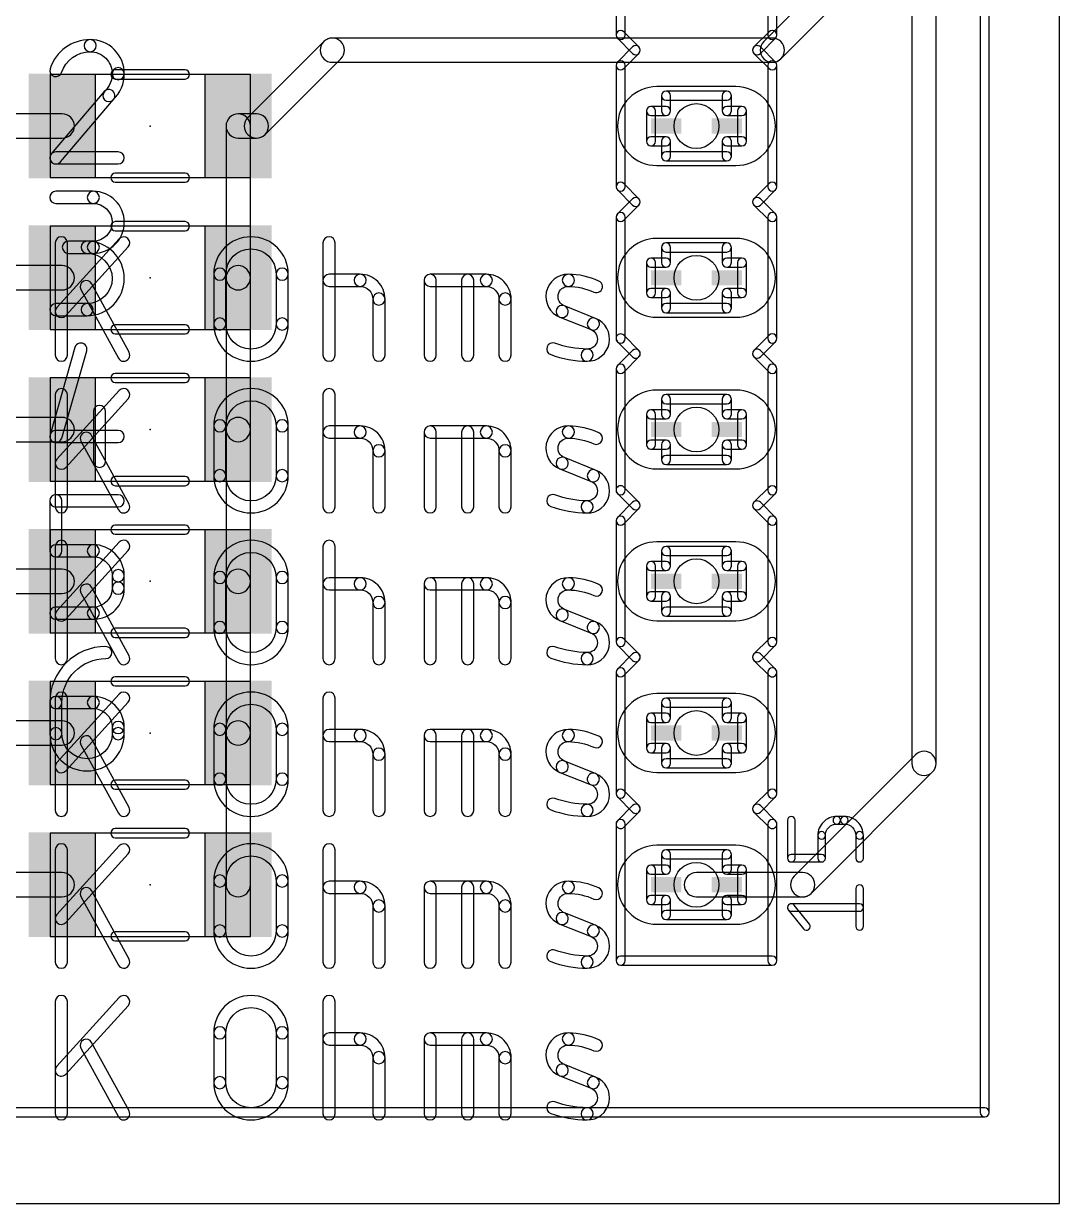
# Model space of a CAD drawing. Extents: x 0.21 to 1.9, y 0.09 to 2.16.
# Drawn here: x 1.177 to 1.859, y 0.09 to 0.868 of the extents above; entities that cross this region are included whole.
import ezdxf

# ---------------------------------------------------------------- set-up
doc = ezdxf.new("R2010")
doc.units = 0
for name, color, linetype in [('1', 22, 'CONTINUOUS'), ('17', 82, 'CONTINUOUS'), ('20', 30, 'CONTINUOUS'), ('21', 220, 'CONTINUOUS'), ('23', 7, 'CONTINUOUS'), ('25', 220, 'CONTINUOUS'), ('27', 220, 'CONTINUOUS'), ('51', 220, 'CONTINUOUS')]:
    doc.layers.add(name, color=color, linetype=linetype)

# ---------------------------------------------------------------- blocks, each defined once
blk = doc.blocks.new('RECT')
blk.add_solid([(-0.5, -0.5), (0.5, -0.5), (-0.5, 0.5), (0.5, 0.5)])
blk = doc.blocks.new('LONGP100')
blk.add_lwpolyline([(-0.5, -0.5), (0.5, -0.5, 1), (0.5, 0.5), (-0.5, 0.5, 1)], format="xyb", close=True)

msp = doc.modelspace()

# ---------------------------------------------------------------- linework, layer by layer
at = {"layer": '1'}
for points in [[(1.807, 2.04), (1.807, 0.15, 1), (1.813, 0.15), (1.813, 2.04, 1)], [(1.762, 1.81), (1.762, 0.38, 1), (1.778, 0.38), (1.778, 1.81, 1)], [(1.724343, 0.915657), (1.664343, 0.855657, 1), (1.675657, 0.844343), (1.735657, 0.904343, 1)], [(1.374343, 0.855657), (1.324343, 0.805657, 1), (1.335657, 0.794343), (1.385657, 0.844343, 1)], [(1.67, 0.858), (1.38, 0.858, 1), (1.38, 0.842), (1.67, 0.842, 1)], [(1.02, 0.792), (1.202, 0.792, 1), (1.202, 0.808), (1.02, 0.808, 1)], [(1.31, 0.8), (1.31, 0.7, 1), (1.326, 0.7), (1.326, 0.8, 1)], [(1.33, 0.808), (1.318, 0.808, 1), (1.318, 0.792), (1.33, 0.792, 1)], [(1.02, 0.692), (1.202, 0.692, 1), (1.202, 0.708), (1.02, 0.708, 1)], [(1.31, 0.7), (1.31, 0.6, 1), (1.326, 0.6), (1.326, 0.7, 1)], [(1.13, 0.592), (1.202, 0.592, 1), (1.202, 0.608), (1.13, 0.608, 1)], [(1.31, 0.6), (1.31, 0.5, 1), (1.326, 0.5), (1.326, 0.6, 1)], [(1.202, 0.508), (1.02, 0.508, 1), (1.02, 0.492), (1.202, 0.492, 1)], [(1.31, 0.5), (1.31, 0.4, 1), (1.326, 0.4), (1.326, 0.5, 1)], [(1.202, 0.408), (1.02, 0.408, 1), (1.02, 0.392), (1.202, 0.392, 1)], [(1.31, 0.4), (1.31, 0.3, 1), (1.326, 0.3), (1.326, 0.4, 1)], [(1.764343, 0.385657), (1.684343, 0.305657, 1), (1.695657, 0.294343), (1.775657, 0.374343, 1)], [(1.02, 0.292), (1.202, 0.292, 1), (1.202, 0.308), (1.02, 0.308, 1)], [(1.69, 0.308), (1.62, 0.308, 1), (1.62, 0.292), (1.69, 0.292, 1)], [(1.81, 0.153), (0.34, 0.153, 1), (0.34, 0.147), (1.81, 0.147, 1)]]:
    msp.add_lwpolyline(points, format="xyb", close=True, dxfattribs=at)
at = {"layer": '20'}
for p, q in [((1.859213, 0.09), (1.859213, 2.157008)), ((0.21, 0.09), (1.859213, 0.09))]:
    msp.add_line(p, q, dxfattribs=at)
for centre in [(1.62, 0.8), (1.62, 0.7), (1.62, 0.6), (1.62, 0.5), (1.62, 0.4), (1.62, 0.3)]:
    msp.add_circle(centre, 0.014764, dxfattribs=at)
at = {"layer": '21'}
for points in [[(1.567, 0.94), (1.567, 0.86, 1), (1.573, 0.86), (1.573, 0.94, 1)], [(1.673, 0.86), (1.673, 0.94, 1), (1.667, 0.94), (1.667, 0.86, 1)], [(1.567879, 0.857879), (1.577879, 0.847879, 1), (1.582121, 0.852121), (1.572121, 0.862121, 1)], [(1.662121, 0.847879), (1.672121, 0.857879, 1), (1.667879, 0.862121), (1.657879, 0.852121, 1)], [(1.577879, 0.852121), (1.567879, 0.842121, 1), (1.572121, 0.837879), (1.582121, 0.847879, 1)], [(1.672121, 0.842121), (1.662121, 0.852121, 1), (1.657879, 0.847879), (1.667879, 0.837879, 1)], [(1.567, 0.84), (1.567, 0.76, 1), (1.573, 0.76), (1.573, 0.84, 1)], [(1.673, 0.76), (1.673, 0.84, 1), (1.667, 0.84), (1.667, 0.76, 1)], [(1.283, 0.837), (1.237, 0.837, 1), (1.237, 0.831), (1.283, 0.831, 1)], [(1.237, 0.763), (1.283, 0.763, 1), (1.283, 0.769), (1.237, 0.769, 1)], [(1.567879, 0.757879), (1.577879, 0.747879, 1), (1.582121, 0.752121), (1.572121, 0.762121, 1)], [(1.662121, 0.747879), (1.672121, 0.757879, 1), (1.667879, 0.762121), (1.657879, 0.752121, 1)], [(1.577879, 0.752121), (1.567879, 0.742121, 1), (1.572121, 0.737879), (1.582121, 0.747879, 1)], [(1.672121, 0.742121), (1.662121, 0.752121, 1), (1.657879, 0.747879), (1.667879, 0.737879, 1)], [(1.567, 0.74), (1.567, 0.66, 1), (1.573, 0.66), (1.573, 0.74, 1)], [(1.673, 0.66), (1.673, 0.74, 1), (1.667, 0.74), (1.667, 0.66, 1)], [(1.283, 0.737), (1.237, 0.737, 1), (1.237, 0.731), (1.283, 0.731, 1)], [(1.237, 0.663), (1.283, 0.663, 1), (1.283, 0.669), (1.237, 0.669, 1)], [(1.567879, 0.657879), (1.577879, 0.647879, 1), (1.582121, 0.652121), (1.572121, 0.662121, 1)], [(1.662121, 0.647879), (1.672121, 0.657879, 1), (1.667879, 0.662121), (1.657879, 0.652121, 1)], [(1.577879, 0.652121), (1.567879, 0.642121, 1), (1.572121, 0.637879), (1.582121, 0.647879, 1)], [(1.672121, 0.642121), (1.662121, 0.652121, 1), (1.657879, 0.647879), (1.667879, 0.637879, 1)], [(1.567, 0.64), (1.567, 0.56, 1), (1.573, 0.56), (1.573, 0.64, 1)], [(1.673, 0.56), (1.673, 0.64, 1), (1.667, 0.64), (1.667, 0.56, 1)], [(1.283, 0.637), (1.237, 0.637, 1), (1.237, 0.631), (1.283, 0.631, 1)], [(1.237, 0.563), (1.283, 0.563, 1), (1.283, 0.569), (1.237, 0.569, 1)], [(1.567879, 0.557879), (1.577879, 0.547879, 1), (1.582121, 0.552121), (1.572121, 0.562121, 1)], [(1.662121, 0.547879), (1.672121, 0.557879, 1), (1.667879, 0.562121), (1.657879, 0.552121, 1)], [(1.577879, 0.552121), (1.567879, 0.542121, 1), (1.572121, 0.537879), (1.582121, 0.547879, 1)], [(1.672121, 0.542121), (1.662121, 0.552121, 1), (1.657879, 0.547879), (1.667879, 0.537879, 1)], [(1.283, 0.537), (1.237, 0.537, 1), (1.237, 0.531), (1.283, 0.531, 1)], [(1.567, 0.54), (1.567, 0.46, 1), (1.573, 0.46), (1.573, 0.54, 1)], [(1.673, 0.46), (1.673, 0.54, 1), (1.667, 0.54), (1.667, 0.46, 1)], [(1.237, 0.463), (1.283, 0.463, 1), (1.283, 0.469), (1.237, 0.469, 1)], [(1.567879, 0.457879), (1.577879, 0.447879, 1), (1.582121, 0.452121), (1.572121, 0.462121, 1)], [(1.662121, 0.447879), (1.672121, 0.457879, 1), (1.667879, 0.462121), (1.657879, 0.452121, 1)], [(1.577879, 0.452121), (1.567879, 0.442121, 1), (1.572121, 0.437879), (1.582121, 0.447879, 1)], [(1.672121, 0.442121), (1.662121, 0.452121, 1), (1.657879, 0.447879), (1.667879, 0.437879, 1)], [(1.283, 0.437), (1.237, 0.437, 1), (1.237, 0.431), (1.283, 0.431, 1)], [(1.567, 0.44), (1.567, 0.36, 1), (1.573, 0.36), (1.573, 0.44, 1)], [(1.673, 0.36), (1.673, 0.44, 1), (1.667, 0.44), (1.667, 0.36, 1)], [(1.237, 0.363), (1.283, 0.363, 1), (1.283, 0.369), (1.237, 0.369, 1)], [(1.567879, 0.357879), (1.577879, 0.347879, 1), (1.582121, 0.352121), (1.572121, 0.362121, 1)], [(1.662121, 0.347879), (1.672121, 0.357879, 1), (1.667879, 0.362121), (1.657879, 0.352121, 1)], [(1.577879, 0.352121), (1.567879, 0.342121, 1), (1.572121, 0.337879), (1.582121, 0.347879, 1)], [(1.672121, 0.342121), (1.662121, 0.352121, 1), (1.657879, 0.347879), (1.667879, 0.337879, 1)], [(1.567, 0.34), (1.567, 0.25, 1), (1.573, 0.25), (1.573, 0.34, 1)], [(1.673, 0.25), (1.673, 0.34, 1), (1.667, 0.34), (1.667, 0.25, 1)], [(1.685, 0.3175), (1.685, 0.3425, 1), (1.68, 0.3425), (1.68, 0.3175, 1)], [(1.7125, 0.34, 1), (1.7125, 0.345, 0.414214), (1.7, 0.3325, 1), (1.705, 0.3325, -0.414214)], [(1.7175, 0.345), (1.7125, 0.345, 1), (1.7125, 0.34), (1.7175, 0.34, 1)], [(1.725, 0.3325, 1), (1.73, 0.3325, 0.414214), (1.7175, 0.345, 1), (1.7175, 0.34, -0.414214)], [(1.283, 0.337), (1.237, 0.337, 1), (1.237, 0.331), (1.283, 0.331, 1)], [(1.7, 0.3325), (1.7, 0.3175, 1), (1.705, 0.3175), (1.705, 0.3325, 1)], [(1.73, 0.3175), (1.73, 0.3325, 1), (1.725, 0.3325), (1.725, 0.3175, 1)], [(1.7025, 0.32), (1.6825, 0.32, 1), (1.6825, 0.315), (1.7025, 0.315, 1)], [(1.73, 0.2725), (1.73, 0.2975, 1), (1.725, 0.2975), (1.725, 0.2725, 1)], [(1.694452, 0.274062), (1.684452, 0.286562, 1), (1.680548, 0.283438), (1.690548, 0.270938, 1)], [(1.6825, 0.2825), (1.7275, 0.2825, 1), (1.7275, 0.2875), (1.6825, 0.2875, 1)], [(1.237, 0.263), (1.283, 0.263, 1), (1.283, 0.269), (1.237, 0.269, 1)], [(1.57, 0.247), (1.67, 0.247, 1), (1.67, 0.253), (1.57, 0.253, 1)]]:
    msp.add_lwpolyline(points, format="xyb", close=True, dxfattribs=at)
at = {"layer": '23'}
for p in [(1.26, 0.8), (1.26, 0.7), (1.26, 0.6), (1.26, 0.5), (1.26, 0.4), (1.26, 0.3)]:
    msp.add_point(p, dxfattribs=at)
at = {"layer": '25'}
for points in [[(1.220447, 0.849, 1), (1.220447, 0.857, 0.325183), (1.19403, 0.837788, 1), (1.201641, 0.835323, -0.325183)], [(1.234947, 0.8345, 1), (1.242947, 0.8345, 0.414214), (1.220447, 0.857, 1), (1.220447, 0.849, -0.414214)], [(1.230021, 0.823008, 1), (1.235539, 0.817215, 0.205256), (1.242947, 0.8345, 1), (1.234947, 0.8345, -0.205256)], [(1.229732, 0.822702), (1.194788, 0.781591, 1), (1.200883, 0.776409), (1.235828, 0.817521, 1)], [(1.197836, 0.775), (1.238947, 0.775, 1), (1.238947, 0.783), (1.197836, 0.783, 1)], [(1.197836, 0.749), (1.222502, 0.749, 1), (1.222502, 0.757), (1.197836, 0.757, 1)], [(1.222502, 0.724111, 1), (1.222502, 0.716111, 1), (1.222502, 0.757, 1), (1.222502, 0.749, -1)], [(1.222502, 0.724111), (1.206058, 0.724111, 1), (1.206058, 0.716111), (1.222502, 0.716111, 1)], [(1.218391, 0.683, 1), (1.218391, 0.675, 1), (1.218391, 0.724111, 1), (1.218391, 0.716111, -1)], [(1.197836, 0.675), (1.218391, 0.675, 1), (1.218391, 0.683), (1.197836, 0.683, 1)], [(1.210434, 0.654099), (1.193989, 0.596543, 1), (1.201682, 0.594346), (1.218126, 0.651901, 1)], [(1.222613, 0.611889), (1.222613, 0.579, 1), (1.230613, 0.579), (1.230613, 0.611889, 1)], [(1.197836, 0.591444), (1.238947, 0.591444, 1), (1.238947, 0.599444), (1.197836, 0.599444, 1)], [(1.201836, 0.520111), (1.201836, 0.553, 1), (1.193836, 0.553), (1.193836, 0.520111, 1)], [(1.197836, 0.549), (1.238947, 0.549, 1), (1.238947, 0.557), (1.197836, 0.557, 1)], [(1.222502, 0.524111), (1.197836, 0.524111, 1), (1.197836, 0.516111), (1.222502, 0.516111, 1)], [(1.234947, 0.503667, 1), (1.242947, 0.503667, 0.414214), (1.222502, 0.524111, 1), (1.222502, 0.516111, -0.414214)], [(1.242947, 0.495444), (1.242947, 0.503667, 1), (1.234947, 0.503667), (1.234947, 0.495444, 1)], [(1.222502, 0.483, 1), (1.222502, 0.475, 0.414211), (1.242947, 0.495444, 1), (1.234947, 0.495444, -0.414211)], [(1.197836, 0.475), (1.222502, 0.475, 1), (1.222502, 0.483), (1.197836, 0.483, 1)], [(1.230724, 0.449, 1), (1.230724, 0.457, 0.414212), (1.193836, 0.420111, 1), (1.201836, 0.420111, -0.414212)], [(1.197836, 0.416111), (1.222502, 0.416111, 1), (1.222502, 0.424111), (1.197836, 0.424111, 1)], [(1.201836, 0.399555), (1.201836, 0.420111, 1), (1.193836, 0.420111), (1.193836, 0.399555, 1)], [(1.234947, 0.403667, 1), (1.242947, 0.403667, 0.414214), (1.222502, 0.424111, 1), (1.222502, 0.416111, -0.414214)], [(1.234947, 0.403667), (1.234947, 0.399555, 1), (1.242947, 0.399555), (1.242947, 0.403667, 1)], [(1.201835, 0.399555, 1), (1.193835, 0.399555, 1), (1.242947, 0.399555, 1), (1.234947, 0.399555, -1)]]:
    msp.add_lwpolyline(points, format="xyb", close=True, dxfattribs=at)
at = {"layer": '27'}
for points in [[(1.205433, 0.649), (1.205433, 0.723, 1), (1.197433, 0.723), (1.197433, 0.649, 1)], [(1.239585, 0.725691), (1.198474, 0.680468, 1), (1.204393, 0.675087), (1.245504, 0.720309, 1)], [(1.342991, 0.702444, 1), (1.350991, 0.702444, 1), (1.30188, 0.702444, 1), (1.30988, 0.702444, -1)], [(1.381866, 0.649), (1.381866, 0.723, 1), (1.373866, 0.723), (1.373866, 0.649, 1)], [(1.30988, 0.669555), (1.30988, 0.702444, 1), (1.30188, 0.702444), (1.30188, 0.669555, 1)], [(1.342991, 0.702444), (1.342991, 0.669555, 1), (1.350991, 0.669555), (1.350991, 0.702444, 1)], [(1.377866, 0.694333), (1.398422, 0.694333, 1), (1.398422, 0.702333), (1.377866, 0.702333, 1)], [(1.406755, 0.686, 1), (1.414755, 0.686, 0.414214), (1.398422, 0.702333, 1), (1.398422, 0.694333, -0.414214)], [(1.44854, 0.649), (1.44854, 0.698333, 1), (1.44054, 0.698333), (1.44054, 0.649, 1)], [(1.44454, 0.694333), (1.48154, 0.694333, 1), (1.48154, 0.702333), (1.44454, 0.702333, 1)], [(1.473207, 0.649), (1.473207, 0.698333, 1), (1.465207, 0.698333), (1.465207, 0.649, 1)], [(1.489874, 0.686, 1), (1.497874, 0.686, 0.414214), (1.48154, 0.702333, 1), (1.48154, 0.694333, -0.414214)], [(1.535539, 0.694334, 1), (1.535654, 0.702333, 0.831812), (1.53, 0.674064, 1), (1.532971, 0.681492, -0.831812)], [(1.552454, 0.690575, 1), (1.555739, 0.69787, 0.102552), (1.535654, 0.702333, 1), (1.535539, 0.694334, -0.102552)], [(1.246056, 0.650915), (1.221389, 0.696138, 1), (1.214366, 0.692307), (1.239033, 0.647085, 1)], [(1.406755, 0.686), (1.406755, 0.649, 1), (1.414755, 0.649), (1.414755, 0.686, 1)], [(1.489874, 0.686), (1.489874, 0.649, 1), (1.497874, 0.649), (1.497874, 0.686, 1)], [(1.553527, 0.673269), (1.532971, 0.681492, 1), (1.53, 0.674064), (1.550555, 0.665842, 1)], [(1.30988, 0.669555, 1), (1.30188, 0.669555, 1), (1.350991, 0.669555, 1), (1.342991, 0.669555, -1)], [(1.547987, 0.652999, 1), (1.547873, 0.645, 0.831812), (1.553527, 0.673269, 1), (1.550555, 0.665842, -0.831812)], [(1.526673, 0.656875, 1), (1.523964, 0.649347, 0.082977), (1.547873, 0.645, 1), (1.547987, 0.653, -0.082977)], [(1.205433, 0.549), (1.205433, 0.623, 1), (1.197433, 0.623), (1.197433, 0.549, 1)], [(1.239585, 0.625691), (1.198474, 0.580468, 1), (1.204393, 0.575087), (1.245504, 0.620309, 1)], [(1.342991, 0.602444, 1), (1.350991, 0.602444, 1), (1.30188, 0.602444, 1), (1.30988, 0.602444, -1)], [(1.381866, 0.549), (1.381866, 0.623, 1), (1.373866, 0.623), (1.373866, 0.549, 1)], [(1.30988, 0.569555), (1.30988, 0.602444, 1), (1.30188, 0.602444), (1.30188, 0.569555, 1)], [(1.342991, 0.602444), (1.342991, 0.569555, 1), (1.350991, 0.569555), (1.350991, 0.602444, 1)], [(1.377866, 0.594333), (1.398422, 0.594333, 1), (1.398422, 0.602333), (1.377866, 0.602333, 1)], [(1.406755, 0.586, 1), (1.414755, 0.586, 0.414214), (1.398422, 0.602333, 1), (1.398422, 0.594333, -0.414214)], [(1.44854, 0.549), (1.44854, 0.598333, 1), (1.44054, 0.598333), (1.44054, 0.549, 1)], [(1.44454, 0.594333), (1.48154, 0.594333, 1), (1.48154, 0.602333), (1.44454, 0.602333, 1)], [(1.473207, 0.549), (1.473207, 0.598333, 1), (1.465207, 0.598333), (1.465207, 0.549, 1)], [(1.489874, 0.586, 1), (1.497874, 0.586, 0.414214), (1.48154, 0.602333, 1), (1.48154, 0.594333, -0.414214)], [(1.535539, 0.594334, 1), (1.535654, 0.602333, 0.831812), (1.53, 0.574064, 1), (1.532971, 0.581492, -0.831812)], [(1.552454, 0.590575, 1), (1.555739, 0.59787, 0.102552), (1.535654, 0.602333, 1), (1.535539, 0.594334, -0.102552)], [(1.246056, 0.550915), (1.221389, 0.596138, 1), (1.214366, 0.592307), (1.239033, 0.547085, 1)], [(1.406755, 0.586), (1.406755, 0.549, 1), (1.414755, 0.549), (1.414755, 0.586, 1)], [(1.489874, 0.586), (1.489874, 0.549, 1), (1.497874, 0.549), (1.497874, 0.586, 1)], [(1.553527, 0.573269), (1.532971, 0.581492, 1), (1.53, 0.574064), (1.550555, 0.565842, 1)], [(1.30988, 0.569555, 1), (1.30188, 0.569555, 1), (1.350991, 0.569555, 1), (1.342991, 0.569555, -1)], [(1.547987, 0.552999, 1), (1.547873, 0.545, 0.831812), (1.553527, 0.573269, 1), (1.550555, 0.565842, -0.831812)], [(1.526673, 0.556875, 1), (1.523964, 0.549347, 0.082977), (1.547873, 0.545, 1), (1.547987, 0.553, -0.082977)], [(1.205433, 0.449), (1.205433, 0.523, 1), (1.197433, 0.523), (1.197433, 0.449, 1)], [(1.239585, 0.525691), (1.198474, 0.480468, 1), (1.204393, 0.475087), (1.245504, 0.520309, 1)], [(1.342991, 0.502444, 1), (1.350991, 0.502444, 1), (1.30188, 0.502444, 1), (1.30988, 0.502444, -1)], [(1.381866, 0.449), (1.381866, 0.523, 1), (1.373866, 0.523), (1.373866, 0.449, 1)], [(1.30988, 0.469555), (1.30988, 0.502444, 1), (1.30188, 0.502444), (1.30188, 0.469555, 1)], [(1.342991, 0.502444), (1.342991, 0.469555, 1), (1.350991, 0.469555), (1.350991, 0.502444, 1)], [(1.246056, 0.450915), (1.221389, 0.496138, 1), (1.214366, 0.492307), (1.239033, 0.447085, 1)], [(1.377866, 0.494333), (1.398422, 0.494333, 1), (1.398422, 0.502333), (1.377866, 0.502333, 1)], [(1.406755, 0.486, 1), (1.414755, 0.486, 0.414214), (1.398422, 0.502333, 1), (1.398422, 0.494333, -0.414214)], [(1.44854, 0.449), (1.44854, 0.498333, 1), (1.44054, 0.498333), (1.44054, 0.449, 1)], [(1.44454, 0.494333), (1.48154, 0.494333, 1), (1.48154, 0.502333), (1.44454, 0.502333, 1)], [(1.473207, 0.449), (1.473207, 0.498333, 1), (1.465207, 0.498333), (1.465207, 0.449, 1)], [(1.489874, 0.486, 1), (1.497874, 0.486, 0.414214), (1.48154, 0.502333, 1), (1.48154, 0.494333, -0.414214)], [(1.535539, 0.494334, 1), (1.535654, 0.502333, 0.831812), (1.53, 0.474064, 1), (1.532971, 0.481492, -0.831812)], [(1.552454, 0.490575, 1), (1.555739, 0.49787, 0.102552), (1.535654, 0.502333, 1), (1.535539, 0.494334, -0.102552)], [(1.406755, 0.486), (1.406755, 0.449, 1), (1.414755, 0.449), (1.414755, 0.486, 1)], [(1.489874, 0.486), (1.489874, 0.449, 1), (1.497874, 0.449), (1.497874, 0.486, 1)], [(1.553527, 0.473269), (1.532971, 0.481492, 1), (1.53, 0.474064), (1.550555, 0.465842, 1)], [(1.30988, 0.469555, 1), (1.30188, 0.469555, 1), (1.350991, 0.469555, 1), (1.342991, 0.469555, -1)], [(1.547987, 0.452999, 1), (1.547873, 0.445, 0.831812), (1.553527, 0.473269, 1), (1.550555, 0.465842, -0.831812)], [(1.526673, 0.456875, 1), (1.523964, 0.449347, 0.082977), (1.547873, 0.445, 1), (1.547987, 0.453, -0.082977)], [(1.205433, 0.349), (1.205433, 0.423, 1), (1.197433, 0.423), (1.197433, 0.349, 1)], [(1.239585, 0.425691), (1.198474, 0.380468, 1), (1.204393, 0.375087), (1.245504, 0.420309, 1)], [(1.342991, 0.402444, 1), (1.350991, 0.402444, 1), (1.30188, 0.402444, 1), (1.30988, 0.402444, -1)], [(1.381866, 0.349), (1.381866, 0.423, 1), (1.373866, 0.423), (1.373866, 0.349, 1)], [(1.30988, 0.369555), (1.30988, 0.402444, 1), (1.30188, 0.402444), (1.30188, 0.369555, 1)], [(1.342991, 0.402444), (1.342991, 0.369555, 1), (1.350991, 0.369555), (1.350991, 0.402444, 1)], [(1.246056, 0.350915), (1.221389, 0.396138, 1), (1.214366, 0.392307), (1.239033, 0.347085, 1)], [(1.377866, 0.394333), (1.398422, 0.394333, 1), (1.398422, 0.402333), (1.377866, 0.402333, 1)], [(1.406755, 0.386, 1), (1.414755, 0.386, 0.414214), (1.398422, 0.402333, 1), (1.398422, 0.394333, -0.414214)], [(1.44854, 0.349), (1.44854, 0.398333, 1), (1.44054, 0.398333), (1.44054, 0.349, 1)], [(1.44454, 0.394333), (1.48154, 0.394333, 1), (1.48154, 0.402333), (1.44454, 0.402333, 1)], [(1.473207, 0.349), (1.473207, 0.398333, 1), (1.465207, 0.398333), (1.465207, 0.349, 1)], [(1.489874, 0.386, 1), (1.497874, 0.386, 0.414214), (1.48154, 0.402333, 1), (1.48154, 0.394333, -0.414214)], [(1.535539, 0.394334, 1), (1.535654, 0.402333, 0.831812), (1.53, 0.374064, 1), (1.532971, 0.381492, -0.831812)], [(1.552454, 0.390575, 1), (1.555739, 0.39787, 0.102552), (1.535654, 0.402333, 1), (1.535539, 0.394334, -0.102552)], [(1.406755, 0.386), (1.406755, 0.349, 1), (1.414755, 0.349), (1.414755, 0.386, 1)], [(1.489874, 0.386), (1.489874, 0.349, 1), (1.497874, 0.349), (1.497874, 0.386, 1)], [(1.553527, 0.373269), (1.532971, 0.381492, 1), (1.53, 0.374064), (1.550555, 0.365842, 1)], [(1.30988, 0.369555, 1), (1.30188, 0.369555, 1), (1.350991, 0.369555, 1), (1.342991, 0.369555, -1)], [(1.547987, 0.352999, 1), (1.547873, 0.345, 0.831812), (1.553527, 0.373269, 1), (1.550555, 0.365842, -0.831812)], [(1.526673, 0.356875, 1), (1.523964, 0.349347, 0.082977), (1.547873, 0.345, 1), (1.547987, 0.353, -0.082977)], [(1.205433, 0.249), (1.205433, 0.323, 1), (1.197433, 0.323), (1.197433, 0.249, 1)], [(1.239585, 0.325691), (1.198474, 0.280468, 1), (1.204393, 0.275087), (1.245504, 0.320309, 1)], [(1.342991, 0.302444, 1), (1.350991, 0.302444, 1), (1.30188, 0.302444, 1), (1.30988, 0.302444, -1)], [(1.381866, 0.249), (1.381866, 0.323, 1), (1.373866, 0.323), (1.373866, 0.249, 1)], [(1.30988, 0.269555), (1.30988, 0.302444, 1), (1.30188, 0.302444), (1.30188, 0.269555, 1)], [(1.342991, 0.302444), (1.342991, 0.269555, 1), (1.350991, 0.269555), (1.350991, 0.302444, 1)], [(1.246056, 0.250915), (1.221389, 0.296138, 1), (1.214366, 0.292307), (1.239033, 0.247085, 1)], [(1.377866, 0.294333), (1.398422, 0.294333, 1), (1.398422, 0.302333), (1.377866, 0.302333, 1)], [(1.406755, 0.286, 1), (1.414755, 0.286, 0.414214), (1.398422, 0.302333, 1), (1.398422, 0.294333, -0.414214)], [(1.44854, 0.249), (1.44854, 0.298333, 1), (1.44054, 0.298333), (1.44054, 0.249, 1)], [(1.44454, 0.294333), (1.48154, 0.294333, 1), (1.48154, 0.302333), (1.44454, 0.302333, 1)], [(1.473207, 0.249), (1.473207, 0.298333, 1), (1.465207, 0.298333), (1.465207, 0.249, 1)], [(1.489874, 0.286, 1), (1.497874, 0.286, 0.414214), (1.48154, 0.302333, 1), (1.48154, 0.294333, -0.414214)], [(1.535539, 0.294334, 1), (1.535654, 0.302333, 0.831812), (1.53, 0.274064, 1), (1.532971, 0.281492, -0.831812)], [(1.552454, 0.290575, 1), (1.555739, 0.29787, 0.102552), (1.535654, 0.302333, 1), (1.535539, 0.294334, -0.102552)], [(1.406755, 0.286), (1.406755, 0.249, 1), (1.414755, 0.249), (1.414755, 0.286, 1)], [(1.489874, 0.286), (1.489874, 0.249, 1), (1.497874, 0.249), (1.497874, 0.286, 1)], [(1.553527, 0.273269), (1.532971, 0.281492, 1), (1.53, 0.274064), (1.550555, 0.265842, 1)], [(1.30988, 0.269555, 1), (1.30188, 0.269555, 1), (1.350991, 0.269555, 1), (1.342991, 0.269555, -1)], [(1.547987, 0.252999, 1), (1.547873, 0.245, 0.831812), (1.553527, 0.273269, 1), (1.550555, 0.265842, -0.831812)], [(1.526673, 0.256875, 1), (1.523964, 0.249347, 0.082977), (1.547873, 0.245, 1), (1.547987, 0.253, -0.082977)], [(1.205433, 0.149), (1.205433, 0.223, 1), (1.197433, 0.223), (1.197433, 0.149, 1)], [(1.239585, 0.225691), (1.198474, 0.180468, 1), (1.204393, 0.175087), (1.245504, 0.220309, 1)], [(1.342991, 0.202444, 1), (1.350991, 0.202444, 1), (1.30188, 0.202444, 1), (1.30988, 0.202444, -1)], [(1.381866, 0.149), (1.381866, 0.223, 1), (1.373866, 0.223), (1.373866, 0.149, 1)], [(1.30988, 0.169555), (1.30988, 0.202444, 1), (1.30188, 0.202444), (1.30188, 0.169555, 1)], [(1.342991, 0.202444), (1.342991, 0.169555, 1), (1.350991, 0.169555), (1.350991, 0.202444, 1)], [(1.377866, 0.194333), (1.398422, 0.194333, 1), (1.398422, 0.202333), (1.377866, 0.202333, 1)], [(1.406755, 0.186, 1), (1.414755, 0.186, 0.414214), (1.398422, 0.202333, 1), (1.398422, 0.194333, -0.414214)], [(1.44854, 0.149), (1.44854, 0.198333, 1), (1.44054, 0.198333), (1.44054, 0.149, 1)], [(1.44454, 0.194333), (1.48154, 0.194333, 1), (1.48154, 0.202333), (1.44454, 0.202333, 1)], [(1.473207, 0.149), (1.473207, 0.198333, 1), (1.465207, 0.198333), (1.465207, 0.149, 1)], [(1.489874, 0.186, 1), (1.497874, 0.186, 0.414214), (1.48154, 0.202333, 1), (1.48154, 0.194333, -0.414214)], [(1.535539, 0.194334, 1), (1.535654, 0.202333, 0.831812), (1.53, 0.174064, 1), (1.532971, 0.181492, -0.831812)], [(1.552454, 0.190575, 1), (1.555739, 0.19787, 0.102552), (1.535654, 0.202333, 1), (1.535539, 0.194334, -0.102552)], [(1.246056, 0.150915), (1.221389, 0.196138, 1), (1.214366, 0.192307), (1.239033, 0.147085, 1)], [(1.406755, 0.186), (1.406755, 0.149, 1), (1.414755, 0.149), (1.414755, 0.186, 1)], [(1.489874, 0.186), (1.489874, 0.149, 1), (1.497874, 0.149), (1.497874, 0.186, 1)], [(1.553527, 0.173269), (1.532971, 0.181492, 1), (1.53, 0.174064), (1.550555, 0.165842, 1)], [(1.30988, 0.169555, 1), (1.30188, 0.169555, 1), (1.350991, 0.169555, 1), (1.342991, 0.169555, -1)], [(1.547987, 0.152999, 1), (1.547873, 0.145, 0.831812), (1.553527, 0.173269, 1), (1.550555, 0.165842, -0.831812)], [(1.526673, 0.156875, 1), (1.523964, 0.149347, 0.082977), (1.547873, 0.145, 1), (1.547987, 0.153, -0.082977)]]:
    msp.add_lwpolyline(points, format="xyb", close=True, dxfattribs=at)
at = {"layer": '51'}
for p, q in [((1.224, 0.834), (1.194, 0.834)), ((1.194, 0.834), (1.194, 0.766)), ((1.224, 0.766), (1.224, 0.834)), ((1.296, 0.834), (1.224, 0.834)), ((1.296, 0.834), (1.296, 0.766)), ((1.326, 0.834), (1.296, 0.834)), ((1.326, 0.766), (1.326, 0.834)), ((1.194, 0.766), (1.224, 0.766)), ((1.224, 0.766), (1.296, 0.766)), ((1.296, 0.766), (1.326, 0.766)), ((1.224, 0.734), (1.194, 0.734)), ((1.194, 0.734), (1.194, 0.666)), ((1.224, 0.666), (1.224, 0.734)), ((1.296, 0.734), (1.224, 0.734)), ((1.296, 0.734), (1.296, 0.666)), ((1.326, 0.734), (1.296, 0.734)), ((1.326, 0.666), (1.326, 0.734)), ((1.194, 0.666), (1.224, 0.666)), ((1.224, 0.666), (1.296, 0.666)), ((1.296, 0.666), (1.326, 0.666)), ((1.224, 0.634), (1.194, 0.634)), ((1.194, 0.634), (1.194, 0.566)), ((1.224, 0.566), (1.224, 0.634)), ((1.296, 0.634), (1.224, 0.634)), ((1.296, 0.634), (1.296, 0.566)), ((1.326, 0.634), (1.296, 0.634)), ((1.326, 0.566), (1.326, 0.634)), ((1.194, 0.566), (1.224, 0.566)), ((1.224, 0.566), (1.296, 0.566)), ((1.296, 0.566), (1.326, 0.566)), ((1.224, 0.534), (1.194, 0.534)), ((1.194, 0.534), (1.194, 0.466)), ((1.224, 0.466), (1.224, 0.534)), ((1.296, 0.534), (1.224, 0.534)), ((1.296, 0.534), (1.296, 0.466)), ((1.326, 0.534), (1.296, 0.534)), ((1.326, 0.466), (1.326, 0.534)), ((1.194, 0.466), (1.224, 0.466)), ((1.224, 0.466), (1.296, 0.466)), ((1.296, 0.466), (1.326, 0.466)), ((1.224, 0.434), (1.194, 0.434)), ((1.194, 0.434), (1.194, 0.366)), ((1.224, 0.366), (1.224, 0.434)), ((1.296, 0.434), (1.224, 0.434)), ((1.296, 0.434), (1.296, 0.366)), ((1.326, 0.434), (1.296, 0.434)), ((1.326, 0.366), (1.326, 0.434)), ((1.194, 0.366), (1.224, 0.366)), ((1.224, 0.366), (1.296, 0.366)), ((1.296, 0.366), (1.326, 0.366)), ((1.224, 0.334), (1.194, 0.334)), ((1.194, 0.334), (1.194, 0.266)), ((1.224, 0.266), (1.224, 0.334)), ((1.296, 0.334), (1.224, 0.334)), ((1.296, 0.334), (1.296, 0.266)), ((1.326, 0.334), (1.296, 0.334)), ((1.326, 0.266), (1.326, 0.334)), ((1.194, 0.266), (1.224, 0.266)), ((1.224, 0.266), (1.296, 0.266)), ((1.296, 0.266), (1.326, 0.266))]:
    msp.add_line(p, q, dxfattribs=at)
for points in [[(1.64, 0.823), (1.6, 0.823, 1), (1.6, 0.817), (1.64, 0.817, 1)], [(1.597, 0.82), (1.597, 0.81, 1), (1.603, 0.81), (1.603, 0.82, 1)], [(1.643, 0.81), (1.643, 0.82, 1), (1.637, 0.82), (1.637, 0.81, 1)], [(1.6, 0.813), (1.59, 0.813, 1), (1.59, 0.807), (1.6, 0.807, 1)], [(1.587, 0.81), (1.587, 0.79, 1), (1.593, 0.79), (1.593, 0.81, 1)], [(1.65, 0.813), (1.64, 0.813, 1), (1.64, 0.807), (1.65, 0.807, 1)], [(1.653, 0.79), (1.653, 0.81, 1), (1.647, 0.81), (1.647, 0.79, 1)], [(1.59, 0.787), (1.6, 0.787, 1), (1.6, 0.793), (1.59, 0.793, 1)], [(1.597, 0.79), (1.597, 0.78, 1), (1.603, 0.78), (1.603, 0.79, 1)], [(1.643, 0.78), (1.643, 0.79, 1), (1.637, 0.79), (1.637, 0.78, 1)], [(1.64, 0.787), (1.65, 0.787, 1), (1.65, 0.793), (1.64, 0.793, 1)], [(1.6, 0.777), (1.64, 0.777, 1), (1.64, 0.783), (1.6, 0.783, 1)], [(1.64, 0.723), (1.6, 0.723, 1), (1.6, 0.717), (1.64, 0.717, 1)], [(1.597, 0.72), (1.597, 0.71, 1), (1.603, 0.71), (1.603, 0.72, 1)], [(1.643, 0.71), (1.643, 0.72, 1), (1.637, 0.72), (1.637, 0.71, 1)], [(1.6, 0.713), (1.59, 0.713, 1), (1.59, 0.707), (1.6, 0.707, 1)], [(1.587, 0.71), (1.587, 0.69, 1), (1.593, 0.69), (1.593, 0.71, 1)], [(1.65, 0.713), (1.64, 0.713, 1), (1.64, 0.707), (1.65, 0.707, 1)], [(1.653, 0.69), (1.653, 0.71, 1), (1.647, 0.71), (1.647, 0.69, 1)], [(1.59, 0.687), (1.6, 0.687, 1), (1.6, 0.693), (1.59, 0.693, 1)], [(1.597, 0.69), (1.597, 0.68, 1), (1.603, 0.68), (1.603, 0.69, 1)], [(1.643, 0.68), (1.643, 0.69, 1), (1.637, 0.69), (1.637, 0.68, 1)], [(1.64, 0.687), (1.65, 0.687, 1), (1.65, 0.693), (1.64, 0.693, 1)], [(1.6, 0.677), (1.64, 0.677, 1), (1.64, 0.683), (1.6, 0.683, 1)], [(1.64, 0.623), (1.6, 0.623, 1), (1.6, 0.617), (1.64, 0.617, 1)], [(1.597, 0.62), (1.597, 0.61, 1), (1.603, 0.61), (1.603, 0.62, 1)], [(1.643, 0.61), (1.643, 0.62, 1), (1.637, 0.62), (1.637, 0.61, 1)], [(1.6, 0.613), (1.59, 0.613, 1), (1.59, 0.607), (1.6, 0.607, 1)], [(1.587, 0.61), (1.587, 0.59, 1), (1.593, 0.59), (1.593, 0.61, 1)], [(1.65, 0.613), (1.64, 0.613, 1), (1.64, 0.607), (1.65, 0.607, 1)], [(1.653, 0.59), (1.653, 0.61, 1), (1.647, 0.61), (1.647, 0.59, 1)], [(1.59, 0.587), (1.6, 0.587, 1), (1.6, 0.593), (1.59, 0.593, 1)], [(1.597, 0.59), (1.597, 0.58, 1), (1.603, 0.58), (1.603, 0.59, 1)], [(1.643, 0.58), (1.643, 0.59, 1), (1.637, 0.59), (1.637, 0.58, 1)], [(1.64, 0.587), (1.65, 0.587, 1), (1.65, 0.593), (1.64, 0.593, 1)], [(1.6, 0.577), (1.64, 0.577, 1), (1.64, 0.583), (1.6, 0.583, 1)], [(1.64, 0.523), (1.6, 0.523, 1), (1.6, 0.517), (1.64, 0.517, 1)], [(1.597, 0.52), (1.597, 0.51, 1), (1.603, 0.51), (1.603, 0.52, 1)], [(1.643, 0.51), (1.643, 0.52, 1), (1.637, 0.52), (1.637, 0.51, 1)], [(1.6, 0.513), (1.59, 0.513, 1), (1.59, 0.507), (1.6, 0.507, 1)], [(1.587, 0.51), (1.587, 0.49, 1), (1.593, 0.49), (1.593, 0.51, 1)], [(1.65, 0.513), (1.64, 0.513, 1), (1.64, 0.507), (1.65, 0.507, 1)], [(1.653, 0.49), (1.653, 0.51, 1), (1.647, 0.51), (1.647, 0.49, 1)], [(1.59, 0.487), (1.6, 0.487, 1), (1.6, 0.493), (1.59, 0.493, 1)], [(1.597, 0.49), (1.597, 0.48, 1), (1.603, 0.48), (1.603, 0.49, 1)], [(1.643, 0.48), (1.643, 0.49, 1), (1.637, 0.49), (1.637, 0.48, 1)], [(1.64, 0.487), (1.65, 0.487, 1), (1.65, 0.493), (1.64, 0.493, 1)], [(1.6, 0.477), (1.64, 0.477, 1), (1.64, 0.483), (1.6, 0.483, 1)], [(1.64, 0.423), (1.6, 0.423, 1), (1.6, 0.417), (1.64, 0.417, 1)], [(1.597, 0.42), (1.597, 0.41, 1), (1.603, 0.41), (1.603, 0.42, 1)], [(1.643, 0.41), (1.643, 0.42, 1), (1.637, 0.42), (1.637, 0.41, 1)], [(1.6, 0.413), (1.59, 0.413, 1), (1.59, 0.407), (1.6, 0.407, 1)], [(1.587, 0.41), (1.587, 0.39, 1), (1.593, 0.39), (1.593, 0.41, 1)], [(1.65, 0.413), (1.64, 0.413, 1), (1.64, 0.407), (1.65, 0.407, 1)], [(1.653, 0.39), (1.653, 0.41, 1), (1.647, 0.41), (1.647, 0.39, 1)], [(1.59, 0.387), (1.6, 0.387, 1), (1.6, 0.393), (1.59, 0.393, 1)], [(1.597, 0.39), (1.597, 0.38, 1), (1.603, 0.38), (1.603, 0.39, 1)], [(1.643, 0.38), (1.643, 0.39, 1), (1.637, 0.39), (1.637, 0.38, 1)], [(1.64, 0.387), (1.65, 0.387, 1), (1.65, 0.393), (1.64, 0.393, 1)], [(1.6, 0.377), (1.64, 0.377, 1), (1.64, 0.383), (1.6, 0.383, 1)], [(1.64, 0.323), (1.6, 0.323, 1), (1.6, 0.317), (1.64, 0.317, 1)], [(1.597, 0.32), (1.597, 0.31, 1), (1.603, 0.31), (1.603, 0.32, 1)], [(1.643, 0.31), (1.643, 0.32, 1), (1.637, 0.32), (1.637, 0.31, 1)], [(1.6, 0.313), (1.59, 0.313, 1), (1.59, 0.307), (1.6, 0.307, 1)], [(1.587, 0.31), (1.587, 0.29, 1), (1.593, 0.29), (1.593, 0.31, 1)], [(1.65, 0.313), (1.64, 0.313, 1), (1.64, 0.307), (1.65, 0.307, 1)], [(1.653, 0.29), (1.653, 0.31, 1), (1.647, 0.31), (1.647, 0.29, 1)], [(1.59, 0.287), (1.6, 0.287, 1), (1.6, 0.293), (1.59, 0.293, 1)], [(1.597, 0.29), (1.597, 0.28, 1), (1.603, 0.28), (1.603, 0.29, 1)], [(1.643, 0.28), (1.643, 0.29, 1), (1.637, 0.29), (1.637, 0.28, 1)], [(1.64, 0.287), (1.65, 0.287, 1), (1.65, 0.293), (1.64, 0.293, 1)], [(1.6, 0.277), (1.64, 0.277, 1), (1.64, 0.283), (1.6, 0.283, 1)]]:
    msp.add_lwpolyline(points, format="xyb", close=True, dxfattribs=at)

# ---------------------------------------------------------------- block references
at = {"layer": '1', "xscale": 0.044, "yscale": 0.069}
for p in [(1.202, 0.8), (1.318, 0.8), (1.202, 0.7), (1.318, 0.7), (1.202, 0.6), (1.318, 0.6), (1.202, 0.5), (1.318, 0.5), (1.202, 0.4), (1.318, 0.4), (1.202, 0.3), (1.318, 0.3)]:
    msp.add_blockref('RECT', p, dxfattribs=at)
at = {"layer": '17', "xscale": 0.052, "yscale": 0.052}
for p in [(1.62, 0.8), (1.62, 0.8), (1.62, 0.7), (1.62, 0.7), (1.62, 0.6), (1.62, 0.6), (1.62, 0.5), (1.62, 0.5), (1.62, 0.4), (1.62, 0.4), (1.62, 0.3), (1.62, 0.3)]:
    msp.add_blockref('LONGP100', p, dxfattribs=at)
at = {"layer": '51', "xscale": 0.01, "yscale": 0.02, "rotation": 270}
for p in [(1.6, 0.8), (1.64, 0.8), (1.6, 0.7), (1.64, 0.7), (1.6, 0.6), (1.64, 0.6), (1.6, 0.5), (1.64, 0.5), (1.6, 0.4), (1.64, 0.4), (1.6, 0.3), (1.64, 0.3)]:
    msp.add_blockref('RECT', p, dxfattribs=at)

doc.saveas('drawing.dxf')
